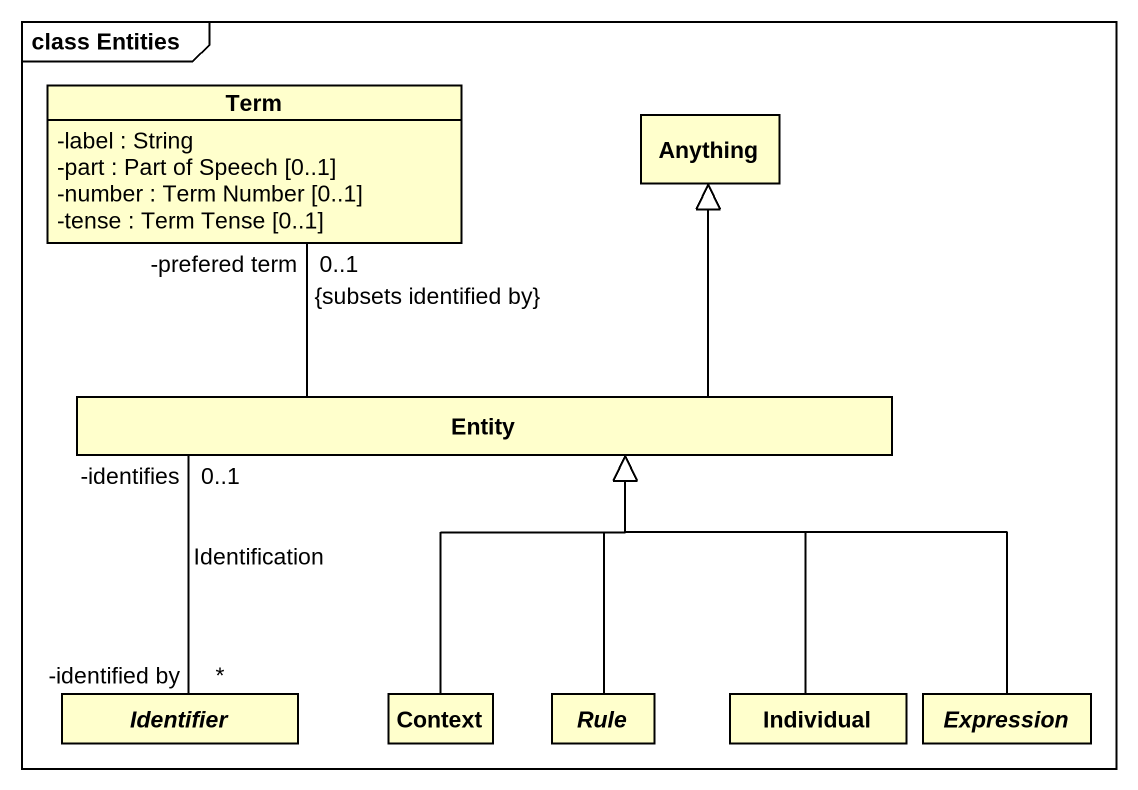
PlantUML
@startuml
mainframe class Entities
hide circle
hide empty members
skinparam classAttributeIconSize 0
class Term {
  -label : String
  -part : Part of Speech [0..1]
  -number : Term Number [0..1]
  -tense : Term Tense [0..1]
}
class Anything
class "Entity" as Entity_
abstract class Identifier
class Context
abstract class Rule
class Individual
abstract class Expression
Entity_ -up- "-prefered term\n0..1\n{subsets identified by}" Term
Entity_ -up-|> Anything
Identifier "-identified by\n*" -up- "-identifies\n0..1" Entity_ : Identification
Context -up-|> Entity_
Rule -up-|> Entity_
Individual -up-|> Entity_
Expression -left-|> Entity_
@enduml
